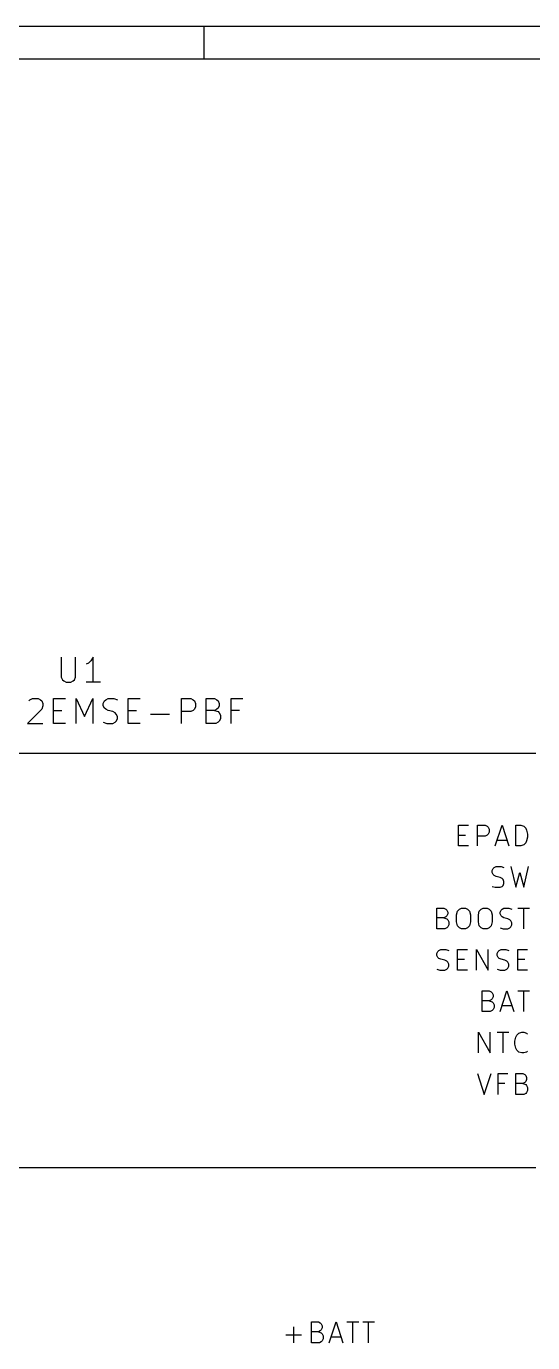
# Model space of a CAD drawing. Extents: x 0.4 to 11.3, y -7.9 to -0.4.
# Drawn here: x 5.87 to 7.093, y -3.573 to -0.394 of the extents above; entities that cross this region are included whole.
import ezdxf

# ---------------------------------------------------------------- set-up
doc = ezdxf.new("R2010")
doc.units = 0
doc.header["$MEASUREMENT"] = 0
doc.layers.add('CYAN2', color=4, linetype='CONTINUOUS')
doc.layers.add('RED2', color=1, linetype='CONTINUOUS')

msp = doc.modelspace()

# ---------------------------------------------------------------- linework, layer by layer
at = {"layer": 'CYAN2', "linetype": 'CONTINUOUS'}
for p, q in [((5.9543, -1.9174), (5.9543, -1.9659)), ((5.9543, -1.9174), (5.9543, -1.9659)), ((5.9886, -1.9659), (5.9886, -1.9174)), ((5.9886, -1.9659), (5.9886, -1.9174)), ((6.02, -1.9316), (6.0143, -1.9345)), ((6.02, -1.9316), (6.0143, -1.9345)), ((6.0257, -1.9259), (6.02, -1.9316)), ((6.0257, -1.9259), (6.02, -1.9316)), ((6.0314, -1.9174), (6.0257, -1.9259)), ((6.0314, -1.9174), (6.0257, -1.9259)), ((6.0314, -1.9774), (6.0314, -1.9174)), ((6.0314, -1.9774), (6.0314, -1.9174)), ((5.9543, -1.9659), (5.9571, -1.9716)), ((5.9543, -1.9659), (5.9571, -1.9716)), ((5.9857, -1.9716), (5.9886, -1.9659)), ((5.9857, -1.9716), (5.9886, -1.9659)), ((5.9571, -1.9716), (5.96, -1.9745)), ((5.9571, -1.9716), (5.96, -1.9745)), ((5.96, -1.9745), (5.9657, -1.9774)), ((5.96, -1.9745), (5.9657, -1.9774)), ((5.9657, -1.9774), (5.9771, -1.9774)), ((5.9657, -1.9774), (5.9771, -1.9774)), ((5.9771, -1.9774), (5.9829, -1.9745)), ((5.9771, -1.9774), (5.9829, -1.9745)), ((5.9829, -1.9745), (5.9857, -1.9716)), ((5.9829, -1.9745), (5.9857, -1.9716)), ((6.0486, -1.9774), (6.0143, -1.9774)), ((6.0486, -1.9774), (6.0143, -1.9774)), ((5.8757, -2.0231), (5.8786, -2.0202)), ((5.8757, -2.0231), (5.8786, -2.0202)), ((5.8786, -2.0202), (5.8843, -2.0174)), ((5.8786, -2.0202), (5.8843, -2.0174)), ((5.8843, -2.0174), (5.8986, -2.0174)), ((5.8843, -2.0174), (5.8986, -2.0174)), ((5.8986, -2.0174), (5.9043, -2.0202)), ((5.8986, -2.0174), (5.9043, -2.0202)), ((5.9043, -2.0202), (5.9071, -2.0231)), ((5.9043, -2.0202), (5.9071, -2.0231)), ((5.9071, -2.0231), (5.91, -2.0288)), ((5.9071, -2.0231), (5.91, -2.0288)), ((5.91, -2.0345), (5.9071, -2.0431)), ((5.91, -2.0345), (5.9071, -2.0431)), ((5.91, -2.0288), (5.91, -2.0345)), ((5.91, -2.0288), (5.91, -2.0345)), ((5.9357, -2.0774), (5.9357, -2.0174)), ((5.9357, -2.0174), (5.9643, -2.0174)), ((5.9357, -2.0774), (5.9357, -2.0174)), ((5.9357, -2.0174), (5.9643, -2.0174)), ((5.99, -2.0774), (5.99, -2.0174)), ((5.99, -2.0174), (6.01, -2.0602)), ((5.99, -2.0774), (5.99, -2.0174)), ((5.99, -2.0174), (6.01, -2.0602)), ((6.01, -2.0602), (6.03, -2.0174)), ((6.01, -2.0602), (6.03, -2.0174)), ((6.03, -2.0174), (6.03, -2.0774)), ((6.03, -2.0174), (6.03, -2.0774)), ((6.0557, -2.0288), (6.0586, -2.0231)), ((6.0557, -2.0288), (6.0586, -2.0231)), ((6.0557, -2.0345), (6.0557, -2.0288)), ((6.0557, -2.0345), (6.0557, -2.0288)), ((6.0586, -2.0402), (6.0557, -2.0345)), ((6.0586, -2.0402), (6.0557, -2.0345)), ((6.0586, -2.0231), (6.0614, -2.0202)), ((6.0586, -2.0231), (6.0614, -2.0202)), ((6.0614, -2.0202), (6.0671, -2.0174)), ((6.0614, -2.0202), (6.0671, -2.0174)), ((6.0671, -2.0174), (6.0814, -2.0174)), ((6.0671, -2.0174), (6.0814, -2.0174)), ((6.0814, -2.0174), (6.09, -2.0202)), ((6.0814, -2.0174), (6.09, -2.0202)), ((6.1157, -2.0774), (6.1157, -2.0174)), ((6.1157, -2.0174), (6.1443, -2.0174)), ((6.1157, -2.0774), (6.1157, -2.0174)), ((6.1157, -2.0174), (6.1443, -2.0174)), ((6.2443, -2.0774), (6.2443, -2.0174)), ((6.2443, -2.0174), (6.2671, -2.0174)), ((6.2443, -2.0774), (6.2443, -2.0174)), ((6.2443, -2.0174), (6.2671, -2.0174)), ((6.2671, -2.0174), (6.2729, -2.0202)), ((6.2671, -2.0174), (6.2729, -2.0202)), ((6.2729, -2.0202), (6.2757, -2.0231)), ((6.2729, -2.0202), (6.2757, -2.0231)), ((6.2757, -2.0231), (6.2786, -2.0288)), ((6.2757, -2.0231), (6.2786, -2.0288)), ((6.2786, -2.0288), (6.2786, -2.0374)), ((6.2786, -2.0288), (6.2786, -2.0374)), ((6.3043, -2.0774), (6.3043, -2.0174)), ((6.3043, -2.0174), (6.3243, -2.0174)), ((6.3043, -2.0774), (6.3043, -2.0174)), ((6.3043, -2.0174), (6.3243, -2.0174)), ((6.3243, -2.0174), (6.33, -2.0202)), ((6.3243, -2.0174), (6.33, -2.0202)), ((6.33, -2.0202), (6.3329, -2.0231)), ((6.33, -2.0202), (6.3329, -2.0231)), ((6.3329, -2.0231), (6.3357, -2.0288)), ((6.3329, -2.0231), (6.3357, -2.0288)), ((6.3357, -2.0345), (6.3329, -2.0402)), ((6.3357, -2.0345), (6.3329, -2.0402)), ((6.3357, -2.0288), (6.3357, -2.0345)), ((6.3357, -2.0288), (6.3357, -2.0345)), ((6.3643, -2.0774), (6.3643, -2.0174)), ((6.3643, -2.0174), (6.3929, -2.0174)), ((6.3643, -2.0774), (6.3643, -2.0174)), ((6.3643, -2.0174), (6.3929, -2.0174)), ((5.9071, -2.0431), (5.8729, -2.0774)), ((5.9071, -2.0431), (5.8729, -2.0774)), ((5.9357, -2.0459), (5.9557, -2.0459)), ((5.9357, -2.0459), (5.9557, -2.0459)), ((6.0614, -2.0431), (6.0586, -2.0402)), ((6.0614, -2.0431), (6.0586, -2.0402)), ((6.0671, -2.0459), (6.0614, -2.0431)), ((6.0671, -2.0459), (6.0614, -2.0431)), ((6.0786, -2.0488), (6.0671, -2.0459)), ((6.0786, -2.0488), (6.0671, -2.0459)), ((6.0843, -2.0516), (6.0786, -2.0488)), ((6.0843, -2.0516), (6.0786, -2.0488)), ((6.0871, -2.0545), (6.0843, -2.0516)), ((6.0871, -2.0545), (6.0843, -2.0516)), ((6.09, -2.0602), (6.0871, -2.0545)), ((6.09, -2.0602), (6.0871, -2.0545)), ((6.0871, -2.0716), (6.09, -2.0659)), ((6.0871, -2.0716), (6.09, -2.0659)), ((6.09, -2.0659), (6.09, -2.0602)), ((6.09, -2.0659), (6.09, -2.0602)), ((6.1157, -2.0459), (6.1357, -2.0459)), ((6.1157, -2.0459), (6.1357, -2.0459)), ((6.17, -2.0545), (6.2157, -2.0545)), ((6.17, -2.0545), (6.2157, -2.0545)), ((6.2671, -2.0488), (6.2443, -2.0488)), ((6.2671, -2.0488), (6.2443, -2.0488)), ((6.2729, -2.0459), (6.2671, -2.0488)), ((6.2729, -2.0459), (6.2671, -2.0488)), ((6.2757, -2.0431), (6.2729, -2.0459)), ((6.2757, -2.0431), (6.2729, -2.0459)), ((6.2786, -2.0374), (6.2757, -2.0431)), ((6.2786, -2.0374), (6.2757, -2.0431)), ((6.3243, -2.0459), (6.3043, -2.0459)), ((6.3243, -2.0459), (6.3043, -2.0459)), ((6.33, -2.0431), (6.3243, -2.0459)), ((6.33, -2.0431), (6.3243, -2.0459)), ((6.3243, -2.0459), (6.3329, -2.0488)), ((6.3243, -2.0459), (6.3329, -2.0488)), ((6.3329, -2.0402), (6.33, -2.0431)), ((6.3329, -2.0402), (6.33, -2.0431)), ((6.3329, -2.0488), (6.3357, -2.0516)), ((6.3329, -2.0488), (6.3357, -2.0516)), ((6.3357, -2.0516), (6.3386, -2.0574)), ((6.3357, -2.0516), (6.3386, -2.0574)), ((6.3386, -2.0659), (6.3357, -2.0716)), ((6.3386, -2.0659), (6.3357, -2.0716)), ((6.3386, -2.0574), (6.3386, -2.0659)), ((6.3386, -2.0574), (6.3386, -2.0659)), ((6.3843, -2.0459), (6.3643, -2.0459)), ((6.3843, -2.0459), (6.3643, -2.0459)), ((5.8729, -2.0774), (5.91, -2.0774)), ((5.8729, -2.0774), (5.91, -2.0774)), ((5.9643, -2.0774), (5.9357, -2.0774)), ((5.9643, -2.0774), (5.9357, -2.0774)), ((6.0557, -2.0745), (6.0643, -2.0774)), ((6.0557, -2.0745), (6.0643, -2.0774)), ((6.0643, -2.0774), (6.0786, -2.0774)), ((6.0643, -2.0774), (6.0786, -2.0774)), ((6.0786, -2.0774), (6.0843, -2.0745)), ((6.0786, -2.0774), (6.0843, -2.0745)), ((6.0843, -2.0745), (6.0871, -2.0716)), ((6.0843, -2.0745), (6.0871, -2.0716)), ((6.1443, -2.0774), (6.1157, -2.0774)), ((6.1443, -2.0774), (6.1157, -2.0774)), ((6.3271, -2.0774), (6.3043, -2.0774)), ((6.3271, -2.0774), (6.3043, -2.0774)), ((6.3329, -2.0745), (6.3271, -2.0774)), ((6.3329, -2.0745), (6.3271, -2.0774)), ((6.3357, -2.0716), (6.3329, -2.0745)), ((6.3357, -2.0716), (6.3329, -2.0745)), ((6.9138, -2.3731), (6.9138, -2.3231)), ((6.9138, -2.3231), (6.9376, -2.3231)), ((6.9138, -2.3731), (6.9138, -2.3231)), ((6.9138, -2.3231), (6.9376, -2.3231)), ((6.9138, -2.3469), (6.9305, -2.3469)), ((6.9138, -2.3469), (6.9305, -2.3469)), ((6.959, -2.3731), (6.959, -2.3231)), ((6.959, -2.3231), (6.9781, -2.3231)), ((6.959, -2.3731), (6.959, -2.3231)), ((6.959, -2.3231), (6.9781, -2.3231)), ((6.9781, -2.3493), (6.959, -2.3493)), ((6.9781, -2.3493), (6.959, -2.3493)), ((6.9781, -2.3231), (6.9829, -2.3255)), ((6.9781, -2.3231), (6.9829, -2.3255)), ((6.9829, -2.3469), (6.9781, -2.3493)), ((6.9829, -2.3469), (6.9781, -2.3493)), ((6.9829, -2.3255), (6.9852, -2.3279)), ((6.9829, -2.3255), (6.9852, -2.3279)), ((6.9852, -2.3446), (6.9829, -2.3469)), ((6.9852, -2.3446), (6.9829, -2.3469)), ((6.9852, -2.3279), (6.9876, -2.3327)), ((6.9852, -2.3279), (6.9876, -2.3327)), ((6.9876, -2.3398), (6.9852, -2.3446)), ((6.9876, -2.3398), (6.9852, -2.3446)), ((6.9876, -2.3327), (6.9876, -2.3398)), ((6.9876, -2.3327), (6.9876, -2.3398)), ((7.0019, -2.3731), (7.0186, -2.3231)), ((7.0019, -2.3731), (7.0186, -2.3231)), ((7.0186, -2.3231), (7.0352, -2.3731)), ((7.0186, -2.3231), (7.0352, -2.3731)), ((7.0519, -2.3731), (7.0519, -2.3231)), ((7.0519, -2.3231), (7.0638, -2.3231)), ((7.0519, -2.3731), (7.0519, -2.3231)), ((7.0519, -2.3231), (7.0638, -2.3231)), ((7.0638, -2.3231), (7.0709, -2.3255)), ((7.0638, -2.3231), (7.0709, -2.3255)), ((7.0709, -2.3255), (7.0757, -2.3303)), ((7.0709, -2.3255), (7.0757, -2.3303)), ((7.0757, -2.3303), (7.0781, -2.335)), ((7.0757, -2.3303), (7.0781, -2.335)), ((7.0781, -2.335), (7.0805, -2.3446)), ((7.0781, -2.335), (7.0805, -2.3446)), ((7.0805, -2.3517), (7.0781, -2.3612)), ((7.0805, -2.3517), (7.0781, -2.3612)), ((7.0805, -2.3446), (7.0805, -2.3517)), ((7.0805, -2.3446), (7.0805, -2.3517)), ((6.9376, -2.3731), (6.9138, -2.3731)), ((6.9376, -2.3731), (6.9138, -2.3731)), ((7.0067, -2.3588), (7.0305, -2.3588)), ((7.0067, -2.3588), (7.0305, -2.3588)), ((7.0638, -2.3731), (7.0519, -2.3731)), ((7.0638, -2.3731), (7.0519, -2.3731)), ((7.0709, -2.3708), (7.0638, -2.3731)), ((7.0709, -2.3708), (7.0638, -2.3731)), ((7.0757, -2.366), (7.0709, -2.3708)), ((7.0757, -2.366), (7.0709, -2.3708)), ((7.0781, -2.3612), (7.0757, -2.366)), ((7.0781, -2.3612), (7.0757, -2.366)), ((6.9948, -2.4327), (6.9971, -2.4279)), ((6.9948, -2.4327), (6.9971, -2.4279)), ((6.9948, -2.4374), (6.9948, -2.4327)), ((6.9948, -2.4374), (6.9948, -2.4327)), ((6.9971, -2.4422), (6.9948, -2.4374)), ((6.9971, -2.4422), (6.9948, -2.4374)), ((6.9971, -2.4279), (6.9995, -2.4255)), ((6.9971, -2.4279), (6.9995, -2.4255)), ((6.9995, -2.4446), (6.9971, -2.4422)), ((6.9995, -2.4446), (6.9971, -2.4422)), ((6.9995, -2.4255), (7.0043, -2.4231)), ((6.9995, -2.4255), (7.0043, -2.4231)), ((7.0043, -2.4469), (6.9995, -2.4446)), ((7.0043, -2.4469), (6.9995, -2.4446)), ((7.0043, -2.4231), (7.0162, -2.4231)), ((7.0043, -2.4231), (7.0162, -2.4231)), ((7.0138, -2.4493), (7.0043, -2.4469)), ((7.0138, -2.4493), (7.0043, -2.4469)), ((7.0162, -2.4231), (7.0233, -2.4255)), ((7.0162, -2.4231), (7.0233, -2.4255)), ((7.04, -2.4231), (7.0519, -2.4731)), ((7.04, -2.4231), (7.0519, -2.4731)), ((7.0519, -2.4731), (7.0614, -2.4374)), ((7.0519, -2.4731), (7.0614, -2.4374)), ((7.0614, -2.4374), (7.071, -2.4731)), ((7.0614, -2.4374), (7.071, -2.4731)), ((7.071, -2.4731), (7.0829, -2.4231)), ((7.071, -2.4731), (7.0829, -2.4231)), ((6.9948, -2.4708), (7.0019, -2.4731)), ((6.9948, -2.4708), (7.0019, -2.4731)), ((7.0019, -2.4731), (7.0138, -2.4731)), ((7.0019, -2.4731), (7.0138, -2.4731)), ((7.0186, -2.4517), (7.0138, -2.4493)), ((7.0186, -2.4517), (7.0138, -2.4493)), ((7.0138, -2.4731), (7.0186, -2.4708)), ((7.0138, -2.4731), (7.0186, -2.4708)), ((7.021, -2.4541), (7.0186, -2.4517)), ((7.021, -2.4541), (7.0186, -2.4517)), ((7.0186, -2.4708), (7.021, -2.4684)), ((7.0186, -2.4708), (7.021, -2.4684)), ((7.0233, -2.4588), (7.021, -2.4541)), ((7.0233, -2.4588), (7.021, -2.4541)), ((7.021, -2.4684), (7.0233, -2.4636)), ((7.021, -2.4684), (7.0233, -2.4636)), ((7.0233, -2.4636), (7.0233, -2.4588)), ((7.0233, -2.4636), (7.0233, -2.4588)), ((6.8614, -2.5731), (6.8614, -2.5231)), ((6.8614, -2.5231), (6.8781, -2.5231)), ((6.8614, -2.5731), (6.8614, -2.5231)), ((6.8614, -2.5231), (6.8781, -2.5231)), ((6.8781, -2.5231), (6.8829, -2.5255)), ((6.8781, -2.5231), (6.8829, -2.5255)), ((6.8829, -2.5255), (6.8852, -2.5279)), ((6.8829, -2.5255), (6.8852, -2.5279)), ((6.8852, -2.5422), (6.8829, -2.5446)), ((6.8852, -2.5422), (6.8829, -2.5446)), ((6.8852, -2.5279), (6.8876, -2.5327)), ((6.8852, -2.5279), (6.8876, -2.5327)), ((6.8876, -2.5374), (6.8852, -2.5422)), ((6.8876, -2.5374), (6.8852, -2.5422)), ((6.8876, -2.5327), (6.8876, -2.5374)), ((6.8876, -2.5327), (6.8876, -2.5374)), ((6.909, -2.5398), (6.9114, -2.5303)), ((6.909, -2.5398), (6.9114, -2.5303)), ((6.909, -2.5565), (6.909, -2.5398)), ((6.909, -2.5565), (6.909, -2.5398)), ((6.9114, -2.5303), (6.9162, -2.5255)), ((6.9114, -2.5303), (6.9162, -2.5255)), ((6.9162, -2.5255), (6.9209, -2.5231)), ((6.9162, -2.5255), (6.9209, -2.5231)), ((6.9209, -2.5231), (6.9305, -2.5231)), ((6.9209, -2.5231), (6.9305, -2.5231)), ((6.9305, -2.5231), (6.9352, -2.5255)), ((6.9305, -2.5231), (6.9352, -2.5255)), ((6.9352, -2.5255), (6.94, -2.5303)), ((6.9352, -2.5255), (6.94, -2.5303)), ((6.94, -2.5303), (6.9424, -2.5398)), ((6.94, -2.5303), (6.9424, -2.5398)), ((6.9424, -2.5398), (6.9424, -2.5565)), ((6.9424, -2.5398), (6.9424, -2.5565)), ((6.9614, -2.5398), (6.9638, -2.5303)), ((6.9614, -2.5398), (6.9638, -2.5303)), ((6.9614, -2.5565), (6.9614, -2.5398)), ((6.9614, -2.5565), (6.9614, -2.5398)), ((6.9638, -2.5303), (6.9686, -2.5255)), ((6.9638, -2.5303), (6.9686, -2.5255)), ((6.9686, -2.5255), (6.9733, -2.5231)), ((6.9686, -2.5255), (6.9733, -2.5231)), ((6.9733, -2.5231), (6.9829, -2.5231)), ((6.9733, -2.5231), (6.9829, -2.5231)), ((6.9829, -2.5231), (6.9876, -2.5255)), ((6.9829, -2.5231), (6.9876, -2.5255)), ((6.9876, -2.5255), (6.9924, -2.5303)), ((6.9876, -2.5255), (6.9924, -2.5303)), ((6.9924, -2.5303), (6.9948, -2.5398)), ((6.9924, -2.5303), (6.9948, -2.5398)), ((6.9948, -2.5398), (6.9948, -2.5565)), ((6.9948, -2.5398), (6.9948, -2.5565)), ((7.0138, -2.5327), (7.0162, -2.5279)), ((7.0138, -2.5327), (7.0162, -2.5279)), ((7.0138, -2.5374), (7.0138, -2.5327)), ((7.0138, -2.5374), (7.0138, -2.5327)), ((7.0162, -2.5422), (7.0138, -2.5374)), ((7.0162, -2.5422), (7.0138, -2.5374)), ((7.0162, -2.5279), (7.0186, -2.5255)), ((7.0162, -2.5279), (7.0186, -2.5255)), ((7.0186, -2.5446), (7.0162, -2.5422)), ((7.0186, -2.5446), (7.0162, -2.5422)), ((7.0186, -2.5255), (7.0233, -2.5231)), ((7.0186, -2.5255), (7.0233, -2.5231)), ((7.0233, -2.5231), (7.0352, -2.5231)), ((7.0233, -2.5231), (7.0352, -2.5231)), ((7.0352, -2.5231), (7.0424, -2.5255)), ((7.0352, -2.5231), (7.0424, -2.5255)), ((7.0567, -2.5231), (7.0852, -2.5231)), ((7.0567, -2.5231), (7.0852, -2.5231)), ((7.071, -2.5731), (7.071, -2.5231)), ((7.071, -2.5731), (7.071, -2.5231)), ((6.8781, -2.5469), (6.8614, -2.5469)), ((6.8781, -2.5469), (6.8614, -2.5469)), ((6.8805, -2.5731), (6.8614, -2.5731)), ((6.8805, -2.5731), (6.8614, -2.5731)), ((6.8829, -2.5446), (6.8781, -2.5469)), ((6.8829, -2.5446), (6.8781, -2.5469)), ((6.8781, -2.5469), (6.8852, -2.5493)), ((6.8781, -2.5469), (6.8852, -2.5493)), ((6.8852, -2.5708), (6.8805, -2.5731)), ((6.8852, -2.5708), (6.8805, -2.5731)), ((6.8852, -2.5493), (6.8876, -2.5517)), ((6.8852, -2.5493), (6.8876, -2.5517)), ((6.8876, -2.5684), (6.8852, -2.5708)), ((6.8876, -2.5684), (6.8852, -2.5708)), ((6.8876, -2.5517), (6.89, -2.5565)), ((6.8876, -2.5517), (6.89, -2.5565)), ((6.89, -2.5636), (6.8876, -2.5684)), ((6.89, -2.5636), (6.8876, -2.5684)), ((6.89, -2.5565), (6.89, -2.5636)), ((6.89, -2.5565), (6.89, -2.5636)), ((6.9114, -2.566), (6.909, -2.5565)), ((6.9114, -2.566), (6.909, -2.5565)), ((6.9162, -2.5708), (6.9114, -2.566)), ((6.9162, -2.5708), (6.9114, -2.566)), ((6.9209, -2.5731), (6.9162, -2.5708)), ((6.9209, -2.5731), (6.9162, -2.5708)), ((6.9305, -2.5731), (6.9209, -2.5731)), ((6.9305, -2.5731), (6.9209, -2.5731)), ((6.9352, -2.5708), (6.9305, -2.5731)), ((6.9352, -2.5708), (6.9305, -2.5731)), ((6.94, -2.566), (6.9352, -2.5708)), ((6.94, -2.566), (6.9352, -2.5708)), ((6.9424, -2.5565), (6.94, -2.566)), ((6.9424, -2.5565), (6.94, -2.566)), ((6.9638, -2.566), (6.9614, -2.5565)), ((6.9638, -2.566), (6.9614, -2.5565)), ((6.9686, -2.5708), (6.9638, -2.566)), ((6.9686, -2.5708), (6.9638, -2.566)), ((6.9733, -2.5731), (6.9686, -2.5708)), ((6.9733, -2.5731), (6.9686, -2.5708)), ((6.9829, -2.5731), (6.9733, -2.5731)), ((6.9829, -2.5731), (6.9733, -2.5731)), ((6.9876, -2.5708), (6.9829, -2.5731)), ((6.9876, -2.5708), (6.9829, -2.5731)), ((6.9924, -2.566), (6.9876, -2.5708)), ((6.9924, -2.566), (6.9876, -2.5708)), ((6.9948, -2.5565), (6.9924, -2.566)), ((6.9948, -2.5565), (6.9924, -2.566)), ((7.0138, -2.5708), (7.021, -2.5731)), ((7.0138, -2.5708), (7.021, -2.5731)), ((7.0233, -2.5469), (7.0186, -2.5446)), ((7.0233, -2.5469), (7.0186, -2.5446)), ((7.021, -2.5731), (7.0329, -2.5731)), ((7.021, -2.5731), (7.0329, -2.5731)), ((7.0329, -2.5493), (7.0233, -2.5469)), ((7.0329, -2.5493), (7.0233, -2.5469)), ((7.0376, -2.5517), (7.0329, -2.5493)), ((7.0376, -2.5517), (7.0329, -2.5493)), ((7.0329, -2.5731), (7.0376, -2.5708)), ((7.0329, -2.5731), (7.0376, -2.5708)), ((7.04, -2.5541), (7.0376, -2.5517)), ((7.04, -2.5541), (7.0376, -2.5517)), ((7.0376, -2.5708), (7.04, -2.5684)), ((7.0376, -2.5708), (7.04, -2.5684)), ((7.0424, -2.5588), (7.04, -2.5541)), ((7.0424, -2.5588), (7.04, -2.5541)), ((7.04, -2.5684), (7.0424, -2.5636)), ((7.04, -2.5684), (7.0424, -2.5636)), ((7.0424, -2.5636), (7.0424, -2.5588)), ((7.0424, -2.5636), (7.0424, -2.5588)), ((6.8614, -2.6327), (6.8638, -2.6279)), ((6.8614, -2.6327), (6.8638, -2.6279)), ((6.8614, -2.6374), (6.8614, -2.6327)), ((6.8614, -2.6374), (6.8614, -2.6327)), ((6.8638, -2.6422), (6.8614, -2.6374)), ((6.8638, -2.6422), (6.8614, -2.6374)), ((6.8638, -2.6279), (6.8662, -2.6255)), ((6.8638, -2.6279), (6.8662, -2.6255)), ((6.8662, -2.6255), (6.871, -2.6231)), ((6.8662, -2.6255), (6.871, -2.6231)), ((6.871, -2.6231), (6.8829, -2.6231)), ((6.871, -2.6231), (6.8829, -2.6231)), ((6.8829, -2.6231), (6.89, -2.6255)), ((6.8829, -2.6231), (6.89, -2.6255)), ((6.9114, -2.6731), (6.9114, -2.6231)), ((6.9114, -2.6231), (6.9352, -2.6231)), ((6.9114, -2.6731), (6.9114, -2.6231)), ((6.9114, -2.6231), (6.9352, -2.6231)), ((6.9567, -2.6731), (6.9567, -2.6231)), ((6.9567, -2.6231), (6.9852, -2.6731)), ((6.9567, -2.6731), (6.9567, -2.6231)), ((6.9567, -2.6231), (6.9852, -2.6731)), ((6.9852, -2.6731), (6.9852, -2.6231)), ((6.9852, -2.6731), (6.9852, -2.6231)), ((7.0067, -2.6327), (7.009, -2.6279)), ((7.0067, -2.6327), (7.009, -2.6279)), ((7.0067, -2.6374), (7.0067, -2.6327)), ((7.0067, -2.6374), (7.0067, -2.6327)), ((7.009, -2.6422), (7.0067, -2.6374)), ((7.009, -2.6422), (7.0067, -2.6374)), ((7.009, -2.6279), (7.0114, -2.6255)), ((7.009, -2.6279), (7.0114, -2.6255)), ((7.0114, -2.6255), (7.0162, -2.6231)), ((7.0114, -2.6255), (7.0162, -2.6231)), ((7.0162, -2.6231), (7.0281, -2.6231)), ((7.0162, -2.6231), (7.0281, -2.6231)), ((7.0281, -2.6231), (7.0352, -2.6255)), ((7.0281, -2.6231), (7.0352, -2.6255)), ((7.0567, -2.6731), (7.0567, -2.6231)), ((7.0567, -2.6231), (7.0805, -2.6231)), ((7.0567, -2.6731), (7.0567, -2.6231)), ((7.0567, -2.6231), (7.0805, -2.6231)), ((6.8662, -2.6446), (6.8638, -2.6422)), ((6.8662, -2.6446), (6.8638, -2.6422)), ((6.871, -2.6469), (6.8662, -2.6446)), ((6.871, -2.6469), (6.8662, -2.6446)), ((6.8805, -2.6493), (6.871, -2.6469)), ((6.8805, -2.6493), (6.871, -2.6469)), ((6.8852, -2.6517), (6.8805, -2.6493)), ((6.8852, -2.6517), (6.8805, -2.6493)), ((6.8876, -2.6541), (6.8852, -2.6517)), ((6.8876, -2.6541), (6.8852, -2.6517)), ((6.8852, -2.6708), (6.8876, -2.6684)), ((6.8852, -2.6708), (6.8876, -2.6684)), ((6.89, -2.6588), (6.8876, -2.6541)), ((6.89, -2.6588), (6.8876, -2.6541)), ((6.8876, -2.6684), (6.89, -2.6636)), ((6.8876, -2.6684), (6.89, -2.6636)), ((6.89, -2.6636), (6.89, -2.6588)), ((6.89, -2.6636), (6.89, -2.6588)), ((6.9114, -2.6469), (6.9281, -2.6469)), ((6.9114, -2.6469), (6.9281, -2.6469)), ((7.0114, -2.6446), (7.009, -2.6422)), ((7.0114, -2.6446), (7.009, -2.6422)), ((7.0162, -2.6469), (7.0114, -2.6446)), ((7.0162, -2.6469), (7.0114, -2.6446)), ((7.0257, -2.6493), (7.0162, -2.6469)), ((7.0257, -2.6493), (7.0162, -2.6469)), ((7.0305, -2.6517), (7.0257, -2.6493)), ((7.0305, -2.6517), (7.0257, -2.6493)), ((7.0329, -2.6541), (7.0305, -2.6517)), ((7.0329, -2.6541), (7.0305, -2.6517)), ((7.0305, -2.6708), (7.0329, -2.6684)), ((7.0305, -2.6708), (7.0329, -2.6684)), ((7.0352, -2.6588), (7.0329, -2.6541)), ((7.0352, -2.6588), (7.0329, -2.6541)), ((7.0329, -2.6684), (7.0352, -2.6636)), ((7.0329, -2.6684), (7.0352, -2.6636)), ((7.0352, -2.6636), (7.0352, -2.6588)), ((7.0352, -2.6636), (7.0352, -2.6588)), ((7.0567, -2.6469), (7.0733, -2.6469)), ((7.0567, -2.6469), (7.0733, -2.6469)), ((6.8614, -2.6708), (6.8686, -2.6731)), ((6.8614, -2.6708), (6.8686, -2.6731)), ((6.8686, -2.6731), (6.8805, -2.6731)), ((6.8686, -2.6731), (6.8805, -2.6731)), ((6.8805, -2.6731), (6.8852, -2.6708)), ((6.8805, -2.6731), (6.8852, -2.6708)), ((6.9352, -2.6731), (6.9114, -2.6731)), ((6.9352, -2.6731), (6.9114, -2.6731)), ((7.0067, -2.6708), (7.0138, -2.6731)), ((7.0067, -2.6708), (7.0138, -2.6731)), ((7.0138, -2.6731), (7.0257, -2.6731)), ((7.0138, -2.6731), (7.0257, -2.6731)), ((7.0257, -2.6731), (7.0305, -2.6708)), ((7.0257, -2.6731), (7.0305, -2.6708)), ((7.0805, -2.6731), (7.0567, -2.6731)), ((7.0805, -2.6731), (7.0567, -2.6731)), ((6.9709, -2.7731), (6.9709, -2.7231)), ((6.9709, -2.7231), (6.9876, -2.7231)), ((6.9709, -2.7731), (6.9709, -2.7231)), ((6.9709, -2.7231), (6.9876, -2.7231)), ((6.9876, -2.7231), (6.9924, -2.7255)), ((6.9876, -2.7231), (6.9924, -2.7255)), ((6.9924, -2.7255), (6.9948, -2.7279)), ((6.9924, -2.7255), (6.9948, -2.7279)), ((6.9948, -2.7279), (6.9971, -2.7327)), ((6.9948, -2.7279), (6.9971, -2.7327)), ((6.9971, -2.7327), (6.9971, -2.7374)), ((6.9971, -2.7327), (6.9971, -2.7374)), ((7.0138, -2.7731), (7.0305, -2.7231)), ((7.0138, -2.7731), (7.0305, -2.7231)), ((7.0305, -2.7231), (7.0471, -2.7731)), ((7.0305, -2.7231), (7.0471, -2.7731)), ((7.0567, -2.7231), (7.0852, -2.7231)), ((7.0567, -2.7231), (7.0852, -2.7231)), ((7.071, -2.7731), (7.071, -2.7231)), ((7.071, -2.7731), (7.071, -2.7231)), ((6.9876, -2.7469), (6.9709, -2.7469)), ((6.9876, -2.7469), (6.9709, -2.7469)), ((6.9924, -2.7446), (6.9876, -2.7469)), ((6.9924, -2.7446), (6.9876, -2.7469)), ((6.9876, -2.7469), (6.9948, -2.7493)), ((6.9876, -2.7469), (6.9948, -2.7493)), ((6.9948, -2.7422), (6.9924, -2.7446)), ((6.9948, -2.7422), (6.9924, -2.7446)), ((6.9971, -2.7374), (6.9948, -2.7422)), ((6.9971, -2.7374), (6.9948, -2.7422)), ((6.9948, -2.7493), (6.9971, -2.7517)), ((6.9948, -2.7493), (6.9971, -2.7517)), ((6.9971, -2.7517), (6.9995, -2.7565)), ((6.9971, -2.7517), (6.9995, -2.7565)), ((6.9995, -2.7636), (6.9971, -2.7684)), ((6.9995, -2.7636), (6.9971, -2.7684)), ((6.9995, -2.7565), (6.9995, -2.7636)), ((6.9995, -2.7565), (6.9995, -2.7636)), ((7.0186, -2.7588), (7.0424, -2.7588)), ((7.0186, -2.7588), (7.0424, -2.7588)), ((6.99, -2.7731), (6.9709, -2.7731)), ((6.99, -2.7731), (6.9709, -2.7731)), ((6.9948, -2.7708), (6.99, -2.7731)), ((6.9948, -2.7708), (6.99, -2.7731)), ((6.9971, -2.7684), (6.9948, -2.7708)), ((6.9971, -2.7684), (6.9948, -2.7708)), ((6.9614, -2.8731), (6.9614, -2.8231)), ((6.9614, -2.8231), (6.99, -2.8731)), ((6.9614, -2.8731), (6.9614, -2.8231)), ((6.9614, -2.8231), (6.99, -2.8731)), ((6.99, -2.8731), (6.99, -2.8231)), ((6.99, -2.8731), (6.99, -2.8231)), ((7.0067, -2.8231), (7.0352, -2.8231)), ((7.0067, -2.8231), (7.0352, -2.8231)), ((7.021, -2.8731), (7.021, -2.8231)), ((7.021, -2.8731), (7.021, -2.8231)), ((7.0543, -2.8303), (7.059, -2.8255)), ((7.0543, -2.8303), (7.059, -2.8255)), ((7.059, -2.8255), (7.0662, -2.8231)), ((7.059, -2.8255), (7.0662, -2.8231)), ((7.0662, -2.8231), (7.0709, -2.8231)), ((7.0662, -2.8231), (7.0709, -2.8231)), ((7.0709, -2.8231), (7.0781, -2.8255)), ((7.0709, -2.8231), (7.0781, -2.8255)), ((7.0781, -2.8255), (7.0805, -2.8279)), ((7.0781, -2.8255), (7.0805, -2.8279)), ((7.0495, -2.8446), (7.0519, -2.835)), ((7.0495, -2.8446), (7.0519, -2.835)), ((7.0495, -2.8517), (7.0495, -2.8446)), ((7.0495, -2.8517), (7.0495, -2.8446)), ((7.0519, -2.8612), (7.0495, -2.8517)), ((7.0519, -2.8612), (7.0495, -2.8517)), ((7.0519, -2.835), (7.0543, -2.8303)), ((7.0519, -2.835), (7.0543, -2.8303)), ((7.0543, -2.866), (7.0519, -2.8612)), ((7.0543, -2.866), (7.0519, -2.8612)), ((7.059, -2.8708), (7.0543, -2.866)), ((7.059, -2.8708), (7.0543, -2.866)), ((7.0662, -2.8731), (7.059, -2.8708)), ((7.0662, -2.8731), (7.059, -2.8708)), ((7.0709, -2.8731), (7.0662, -2.8731)), ((7.0709, -2.8731), (7.0662, -2.8731)), ((7.0781, -2.8708), (7.0709, -2.8731)), ((7.0781, -2.8708), (7.0709, -2.8731)), ((7.0805, -2.8684), (7.0781, -2.8708)), ((7.0805, -2.8684), (7.0781, -2.8708)), ((6.959, -2.9231), (6.9757, -2.9731)), ((6.959, -2.9231), (6.9757, -2.9731)), ((6.9757, -2.9731), (6.9924, -2.9231)), ((6.9757, -2.9731), (6.9924, -2.9231)), ((7.009, -2.9731), (7.009, -2.9231)), ((7.009, -2.9231), (7.0329, -2.9231)), ((7.009, -2.9731), (7.009, -2.9231)), ((7.009, -2.9231), (7.0329, -2.9231)), ((7.0519, -2.9731), (7.0519, -2.9231)), ((7.0519, -2.9231), (7.0686, -2.9231)), ((7.0519, -2.9731), (7.0519, -2.9231)), ((7.0519, -2.9231), (7.0686, -2.9231)), ((7.0686, -2.9231), (7.0733, -2.9255)), ((7.0686, -2.9231), (7.0733, -2.9255)), ((7.0257, -2.9469), (7.009, -2.9469)), ((7.0257, -2.9469), (7.009, -2.9469)), ((7.0686, -2.9469), (7.0519, -2.9469)), ((7.0686, -2.9469), (7.0519, -2.9469)), ((7.0733, -2.9446), (7.0686, -2.9469)), ((7.0733, -2.9446), (7.0686, -2.9469)), ((7.0686, -2.9469), (7.0757, -2.9493)), ((7.0686, -2.9469), (7.0757, -2.9493)), ((7.0733, -2.9255), (7.0757, -2.9279)), ((7.0733, -2.9255), (7.0757, -2.9279)), ((7.0757, -2.9422), (7.0733, -2.9446)), ((7.0757, -2.9422), (7.0733, -2.9446)), ((7.0757, -2.9279), (7.0781, -2.9327)), ((7.0757, -2.9279), (7.0781, -2.9327)), ((7.0781, -2.9374), (7.0757, -2.9422)), ((7.0781, -2.9374), (7.0757, -2.9422)), ((7.0757, -2.9493), (7.0781, -2.9517)), ((7.0757, -2.9493), (7.0781, -2.9517)), ((7.0781, -2.9327), (7.0781, -2.9374)), ((7.0781, -2.9327), (7.0781, -2.9374)), ((7.0781, -2.9517), (7.0805, -2.9565)), ((7.0781, -2.9517), (7.0805, -2.9565)), ((7.0805, -2.9565), (7.0805, -2.9636)), ((7.0805, -2.9565), (7.0805, -2.9636)), ((7.0709, -2.9731), (7.0519, -2.9731)), ((7.0709, -2.9731), (7.0519, -2.9731)), ((7.0757, -2.9708), (7.0709, -2.9731)), ((7.0757, -2.9708), (7.0709, -2.9731)), ((7.0781, -2.9684), (7.0757, -2.9708)), ((7.0781, -2.9684), (7.0757, -2.9708)), ((7.0805, -2.9636), (7.0781, -2.9684)), ((7.0805, -2.9636), (7.0781, -2.9684)), ((6.5583, -3.5728), (6.5583, -3.5228)), ((6.5583, -3.5228), (6.575, -3.5228)), ((6.575, -3.5228), (6.5798, -3.5252)), ((6.5798, -3.5252), (6.5821, -3.5276)), ((6.5821, -3.5276), (6.5845, -3.5323)), ((6.6012, -3.5728), (6.6179, -3.5228)), ((6.6179, -3.5228), (6.6345, -3.5728)), ((6.644, -3.5228), (6.6726, -3.5228)), ((6.6583, -3.5728), (6.6583, -3.5228)), ((6.6821, -3.5228), (6.7107, -3.5228)), ((6.6964, -3.5728), (6.6964, -3.5228)), ((6.4964, -3.5538), (6.5345, -3.5538)), ((6.5155, -3.5728), (6.5155, -3.5347)), ((6.575, -3.5466), (6.5583, -3.5466)), ((6.5798, -3.5442), (6.575, -3.5466)), ((6.575, -3.5466), (6.5821, -3.549)), ((6.5821, -3.5419), (6.5798, -3.5442)), ((6.5845, -3.5371), (6.5821, -3.5419)), ((6.5821, -3.549), (6.5845, -3.5514)), ((6.5845, -3.5323), (6.5845, -3.5371)), ((6.5845, -3.5514), (6.5869, -3.5561)), ((6.5869, -3.5561), (6.5869, -3.5633)), ((6.606, -3.5585), (6.6298, -3.5585)), ((6.5774, -3.5728), (6.5583, -3.5728)), ((6.5821, -3.5704), (6.5774, -3.5728)), ((6.5845, -3.568), (6.5821, -3.5704)), ((6.5869, -3.5633), (6.5845, -3.568))]:
    msp.add_line(p, q, dxfattribs=at)
at = {"layer": 'RED2', "linetype": 'CONTINUOUS'}
for p, q in [((0.3937, -0.3937), (11.2993, -0.3937)), ((6.2992, -0.4724), (6.2992, -0.3937)), ((0.4724, -0.4724), (11.2206, -0.4724)), ((7.1, -2.15), (4.9, -2.15)), ((4.9, -3.15), (7.1, -3.15))]:
    msp.add_line(p, q, dxfattribs=at)

doc.saveas('drawing.dxf')
